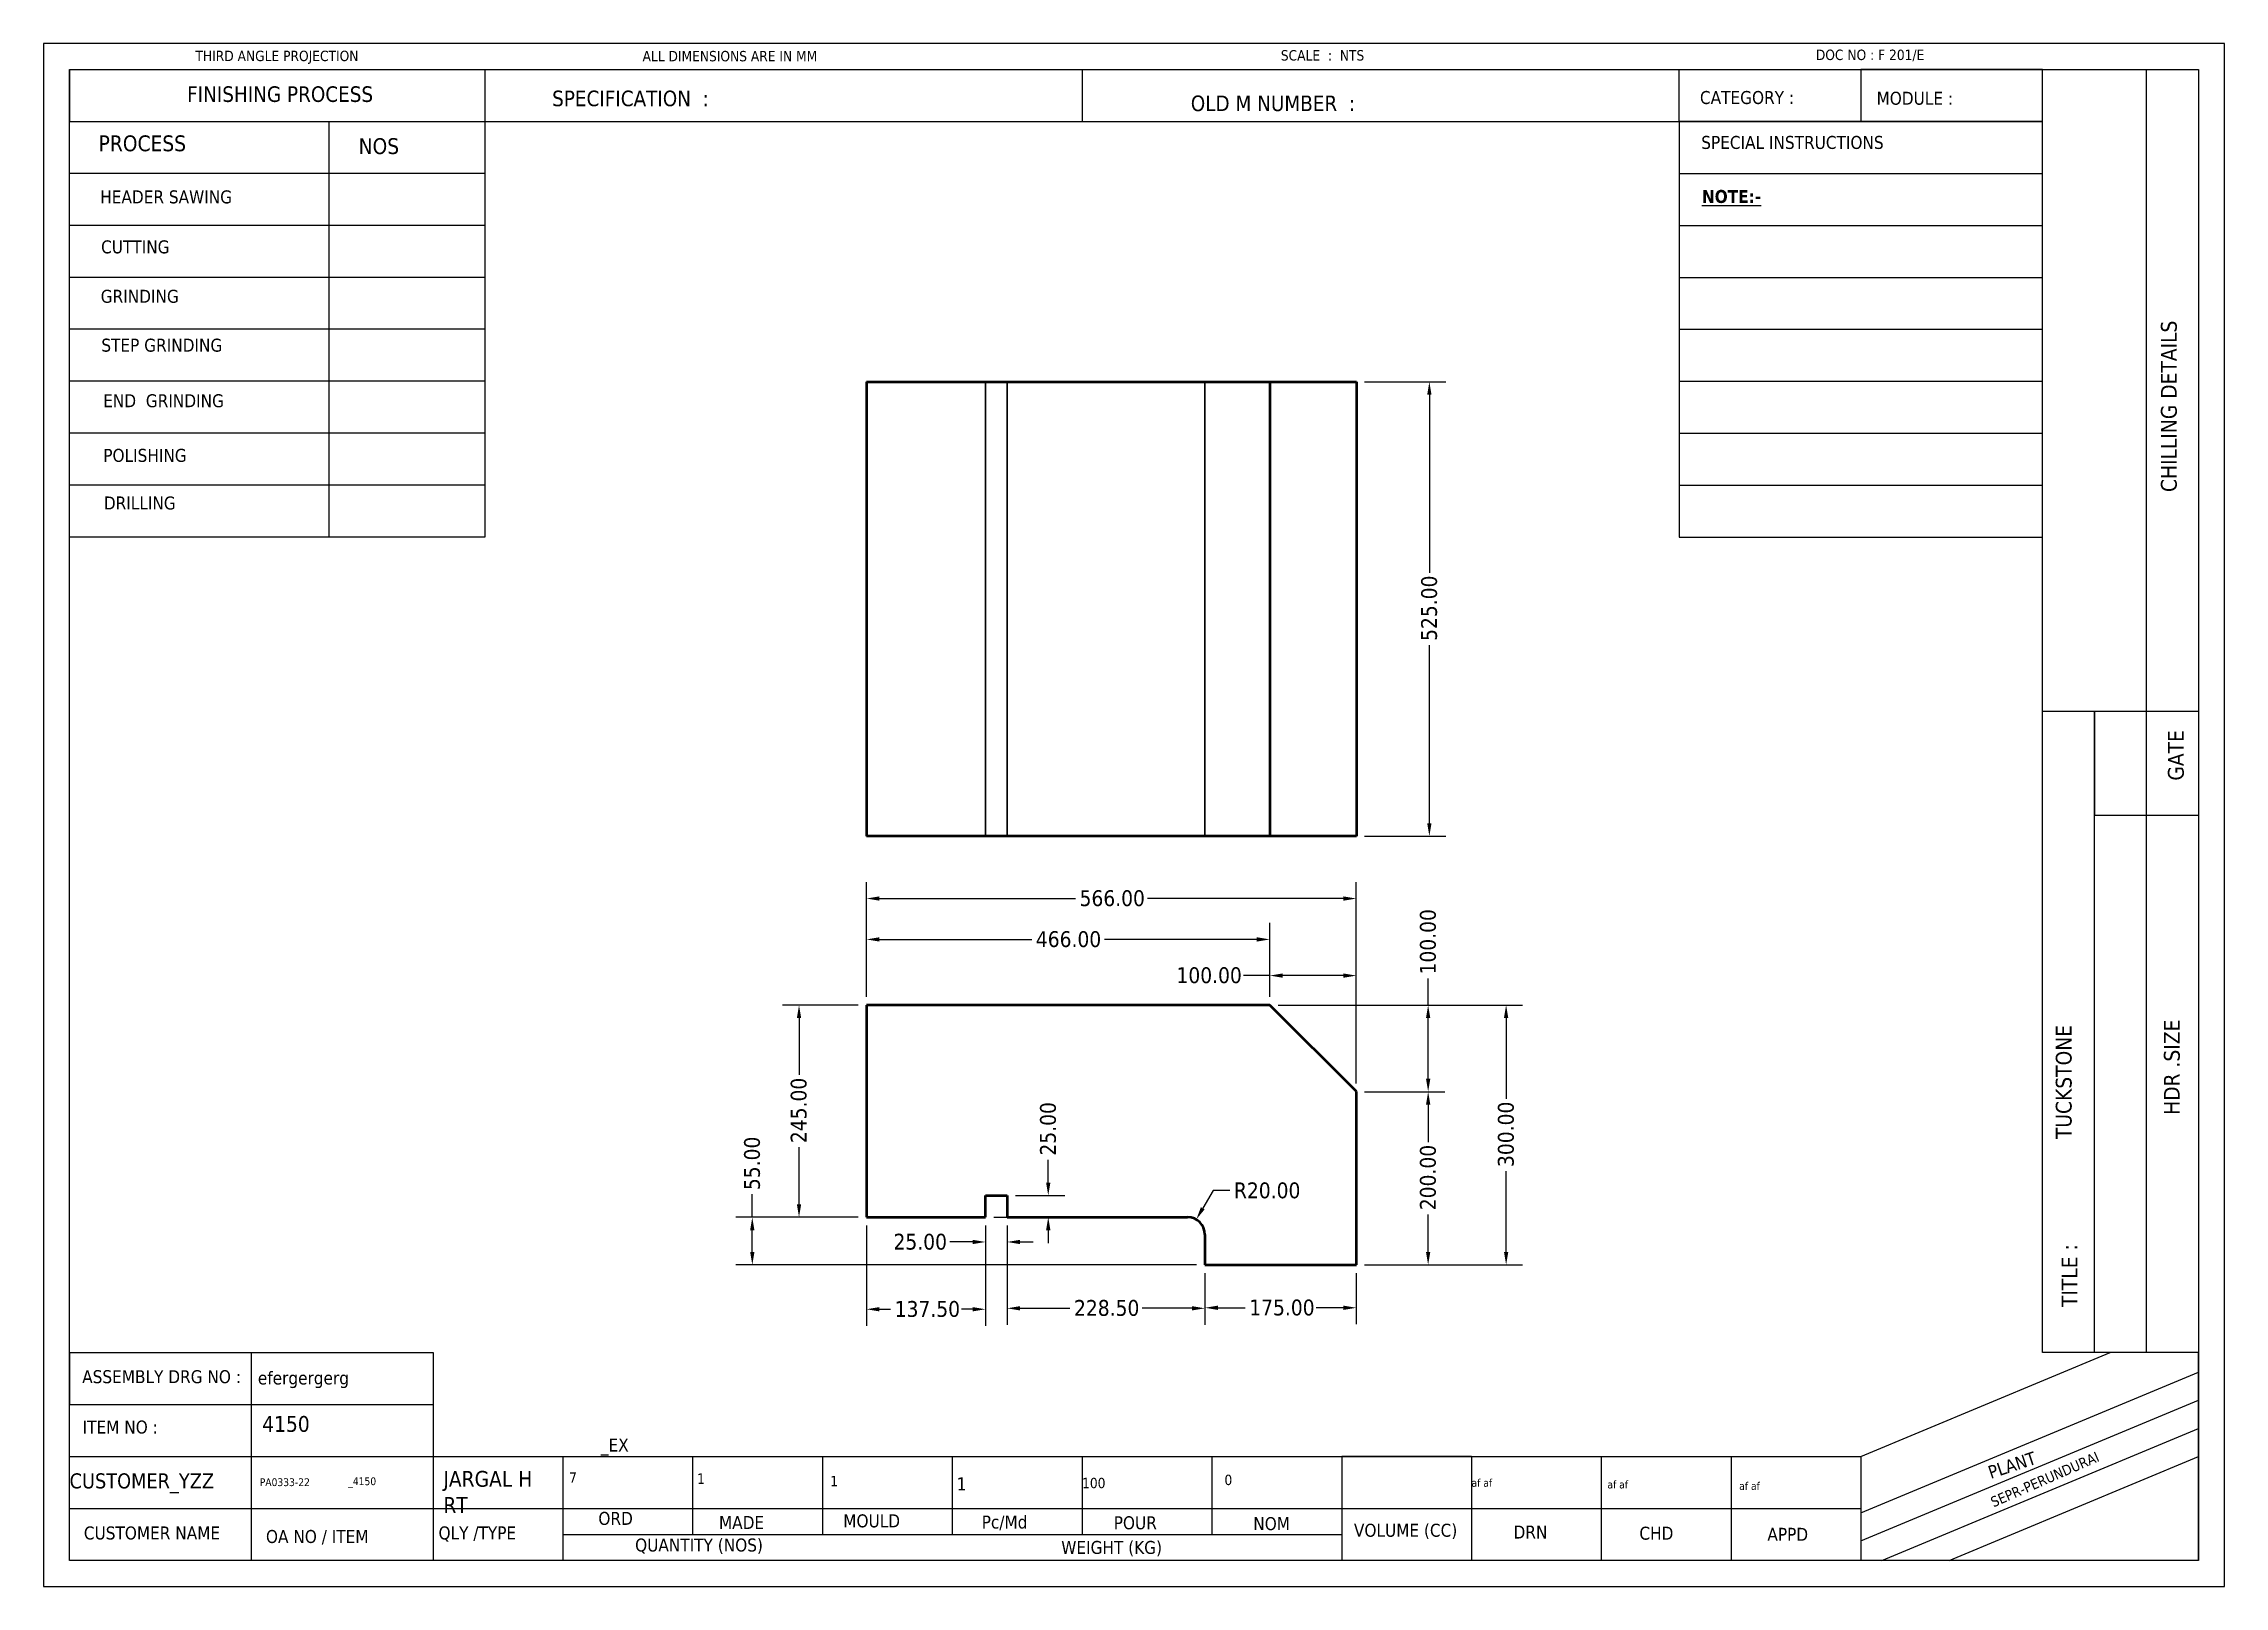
# Model space of a CAD drawing. Header units: millimetres. Extents: x 0 to 2520, y 0 to 1782.
import ezdxf

# ---------------------------------------------------------------- set-up
doc = ezdxf.new("R2010")
doc.units = ezdxf.units.MM
doc.header["$LTSCALE"] = 6
doc.linetypes.add('DASHED', pattern=[0.2067, 0.1654, -0.0413])
for name, color, linetype, lineweight in [('Dimension (ANSI)', 7, 'Continuous', 25), ('Hidden (ANSI)', 7, 'DASHED', 35), ('Sketch Geometry (ANSI)', 7, 'Continuous', 25), ('Symbol (ANSI)', 7, 'Continuous', 25), ('Visible (ANSI)', 7, 'Continuous', 50)]:
    doc.layers.add(name, color=color, linetype=linetype, lineweight=lineweight)
doc.layers.add('SEPR TEMP BORDER', color=7, linetype='Continuous', lineweight=25, true_color=0xff8080)
doc.layers.add('TEXT', color=7, linetype='Continuous', lineweight=25, true_color=0xff8080)
doc.styles.add('Note Text (ANSI)', font='tahoma.ttf')
doc.styles.add('Text Style43', font='tahoma.ttf')
doc.styles.add('Text Style46', font='tahoma.ttf')
doc.styles.add('Text Style47', font='tahoma.ttf')
doc.styles.add('Text Style49', font='tahoma.ttf')
doc.dimstyles.new('Default - mm (ANSI)', dxfattribs={"dimscale": 6, "dimtxt": 3.048, "dimasz": 2.5, "dimexe": 3.175, "dimexo": 1.6002, "dimgap": 0.8, "dimtad": 0, "dimtoh": 1, "dimrnd": 1e-08, "dimzin": 4, "dimdsep": 46, "dimtxsty": 'Note Text (ANSI)', "dimcen": 0.09, "dimdle": 10, "dimclrd": 256, "dimclre": 256, "dimclrt": 256, "dimadec": 1, "dimazin": 1, "dimtfac": 1, "dimtofl": 0, "dimtmove": 0, "dimatfit": 3, "dimfxl": 1, "dimtolj": 1, "dimtzin": 4, "dimlwd": -1, "dimlwe": -1, "dimarcsym": 0})

# ---------------------------------------------------------------- blocks, each defined once
blk = doc.blocks.new('*D4')
at = {"layer": 'Defpoints', "color": 0, "transparency": 16777216}
for p in [(950.9, 747.3), (950.9, 671.4), (1416.9, 671.4)]:
    blk.add_point(p, dxfattribs=at)
at = {"layer": 'Dimension (ANSI)', "transparency": 16777216}
for p, q in [((950.9, 681), (950.9, 766.3)), ((1416.9, 681), (1416.9, 766.3)), ((965.9, 747.3), (1141.8, 747.3)), ((1401.9, 747.3), (1226.1, 747.3))]:
    blk.add_line(p, q, dxfattribs=at)
for points in [[(965.9, 749.8), (965.9, 744.8), (950.9, 747.3)], [(1401.9, 749.8), (1401.9, 744.8), (1416.9, 747.3)]]:
    blk.add_solid(points, dxfattribs=at)
at = {"layer": 'Dimension (ANSI)', "transparency": 16777216, "insert": (1146.6, 756.8), "char_height": 18.29, "attachment_point": 1, "style": 'Note Text (ANSI)'}
blk.add_mtext('\\A1;466.00', dxfattribs=at)
blk = doc.blocks.new('*D5')
at = {"layer": 'Defpoints', "color": 0, "transparency": 16777216}
for p in [(1516.9, 705.5), (1416.9, 671.4), (1516.9, 571.4)]:
    blk.add_point(p, dxfattribs=at)
at = {"layer": 'Dimension (ANSI)', "transparency": 16777216}
for p, q in [((1416.9, 681), (1416.9, 724.6)), ((1516.9, 581), (1516.9, 724.6)), ((1416.9, 705.5), (1386.4, 705.5)), ((1501.9, 705.5), (1431.9, 705.5))]:
    blk.add_line(p, q, dxfattribs=at)
for points in [[(1431.9, 708), (1431.9, 703), (1416.9, 705.5)], [(1501.9, 708), (1501.9, 703), (1516.9, 705.5)]]:
    blk.add_solid(points, dxfattribs=at)
at = {"layer": 'Dimension (ANSI)', "transparency": 16777216, "insert": (1309.1, 715.1), "char_height": 18.29, "attachment_point": 1, "style": 'Note Text (ANSI)'}
blk.add_mtext('\\A1;100.00', dxfattribs=at)
blk = doc.blocks.new('*D6')
at = {"layer": 'Defpoints', "color": 0, "transparency": 16777216}
for p in [(1516.9, 794.5), (950.9, 671.4), (1516.9, 571.4)]:
    blk.add_point(p, dxfattribs=at)
at = {"layer": 'Dimension (ANSI)', "transparency": 16777216}
for p, q in [((950.9, 681), (950.9, 813.6)), ((1516.9, 581), (1516.9, 813.6)), ((965.9, 794.5), (1192.3, 794.5)), ((1501.9, 794.5), (1275.6, 794.5))]:
    blk.add_line(p, q, dxfattribs=at)
for points in [[(965.9, 797), (965.9, 792), (950.9, 794.5)], [(1501.9, 797), (1501.9, 792), (1516.9, 794.5)]]:
    blk.add_solid(points, dxfattribs=at)
at = {"layer": 'Dimension (ANSI)', "transparency": 16777216, "insert": (1197.1, 804.1), "char_height": 18.29, "attachment_point": 1, "style": 'Note Text (ANSI)'}
blk.add_mtext('\\A1;566.00', dxfattribs=at)
blk = doc.blocks.new('*D7')
at = {"layer": 'Defpoints', "color": 0, "transparency": 16777216}
for p in [(950.9, 671.4), (872.9, 426.4), (950.9, 426.4)]:
    blk.add_point(p, dxfattribs=at)
at = {"layer": 'Dimension (ANSI)', "transparency": 16777216}
for p, q in [((941.3, 671.4), (853.8, 671.4)), ((872.9, 656.4), (872.9, 590.7)), ((872.9, 441.4), (872.9, 507.2)), ((941.3, 426.4), (853.8, 426.4))]:
    blk.add_line(p, q, dxfattribs=at)
for points in [[(870.4, 656.4), (875.4, 656.4), (872.9, 671.4)], [(870.4, 441.4), (875.4, 441.4), (872.9, 426.4)]]:
    blk.add_solid(points, dxfattribs=at)
at = {"layer": 'Dimension (ANSI)', "transparency": 16777216, "insert": (863.3, 512), "char_height": 18.29, "attachment_point": 1, "rotation": 90, "style": 'Note Text (ANSI)'}
blk.add_mtext('\\A1;245.00', dxfattribs=at)
blk = doc.blocks.new('*D8')
at = {"layer": 'Defpoints', "color": 0, "transparency": 16777216}
for p in [(950.9, 426.4), (818.9, 371.4), (1341.9, 371.4)]:
    blk.add_point(p, dxfattribs=at)
at = {"layer": 'Dimension (ANSI)', "transparency": 16777216}
for p, q in [((818.9, 426.4), (818.9, 452.9)), ((941.3, 426.4), (799.9, 426.4)), ((818.9, 386.4), (818.9, 411.4)), ((1332.3, 371.4), (799.9, 371.4))]:
    blk.add_line(p, q, dxfattribs=at)
for points in [[(816.4, 411.4), (821.4, 411.4), (818.9, 426.4)], [(816.4, 386.4), (821.4, 386.4), (818.9, 371.4)]]:
    blk.add_solid(points, dxfattribs=at)
at = {"layer": 'Dimension (ANSI)', "transparency": 16777216, "insert": (809.4, 457.7), "char_height": 18.29, "attachment_point": 1, "rotation": 90, "style": 'Note Text (ANSI)'}
blk.add_mtext('\\A1;55.00', dxfattribs=at)
blk = doc.blocks.new('*D9')
at = {"layer": 'Defpoints', "color": 0, "transparency": 16777216}
for p in [(950.9, 426.4), (1088.4, 426.4), (1088.4, 320.1)]:
    blk.add_point(p, dxfattribs=at)
at = {"layer": 'Dimension (ANSI)', "transparency": 16777216}
for p, q in [((950.9, 416.8), (950.9, 301)), ((1088.4, 416.8), (1088.4, 301)), ((965.9, 320.1), (978.7, 320.1)), ((1073.4, 320.1), (1060.7, 320.1))]:
    blk.add_line(p, q, dxfattribs=at)
for points in [[(965.9, 322.6), (965.9, 317.6), (950.9, 320.1)], [(1073.4, 322.6), (1073.4, 317.6), (1088.4, 320.1)]]:
    blk.add_solid(points, dxfattribs=at)
at = {"layer": 'Dimension (ANSI)', "transparency": 16777216, "insert": (983.5, 329.6), "char_height": 18.29, "attachment_point": 1, "style": 'Note Text (ANSI)'}
blk.add_mtext('\\A1;137.50', dxfattribs=at)
blk = doc.blocks.new('*D10')
at = {"layer": 'Defpoints', "color": 0, "transparency": 16777216}
for p in [(1113.4, 426.4), (1341.9, 371.4), (1341.9, 321.2)]:
    blk.add_point(p, dxfattribs=at)
at = {"layer": 'Dimension (ANSI)', "transparency": 16777216}
for p, q in [((1113.4, 416.8), (1113.4, 302.2)), ((1341.9, 361.8), (1341.9, 302.2)), ((1128.4, 321.2), (1185.9, 321.2)), ((1326.9, 321.2), (1269.4, 321.2))]:
    blk.add_line(p, q, dxfattribs=at)
for points in [[(1128.4, 323.7), (1128.4, 318.7), (1113.4, 321.2)], [(1326.9, 323.7), (1326.9, 318.7), (1341.9, 321.2)]]:
    blk.add_solid(points, dxfattribs=at)
at = {"layer": 'Dimension (ANSI)', "transparency": 16777216, "insert": (1190.7, 330.8), "char_height": 18.29, "attachment_point": 1, "style": 'Note Text (ANSI)'}
blk.add_mtext('\\A1;228.50', dxfattribs=at)
blk = doc.blocks.new('*D11')
at = {"layer": 'Defpoints', "color": 0, "transparency": 16777216}
for p in [(1341.9, 371.4), (1516.9, 371.4), (1516.9, 321.8)]:
    blk.add_point(p, dxfattribs=at)
at = {"layer": 'Dimension (ANSI)', "transparency": 16777216}
for p, q in [((1341.9, 361.8), (1341.9, 302.8)), ((1516.9, 361.8), (1516.9, 302.8)), ((1356.9, 321.8), (1388.4, 321.8)), ((1501.9, 321.8), (1470.5, 321.8))]:
    blk.add_line(p, q, dxfattribs=at)
for points in [[(1356.9, 324.3), (1356.9, 319.3), (1341.9, 321.8)], [(1501.9, 324.3), (1501.9, 319.3), (1516.9, 321.8)]]:
    blk.add_solid(points, dxfattribs=at)
at = {"layer": 'Dimension (ANSI)', "transparency": 16777216, "insert": (1393.2, 331.3), "char_height": 18.29, "attachment_point": 1, "style": 'Note Text (ANSI)'}
blk.add_mtext('\\A1;175.00', dxfattribs=at)
blk = doc.blocks.new('*D12')
at = {"layer": 'Defpoints', "color": 0, "transparency": 16777216}
for p in [(1113.4, 451.4), (1088.4, 426.4), (1160.9, 426.4)]:
    blk.add_point(p, dxfattribs=at)
at = {"layer": 'Dimension (ANSI)', "transparency": 16777216}
for p, q in [((1160.9, 466.4), (1160.9, 492.8)), ((1123, 451.4), (1180, 451.4)), ((1098, 426.4), (1180, 426.4)), ((1160.9, 411.4), (1160.9, 396.4))]:
    blk.add_line(p, q, dxfattribs=at)
for points in [[(1158.4, 466.4), (1163.4, 466.4), (1160.9, 451.4)], [(1158.4, 411.4), (1163.4, 411.4), (1160.9, 426.4)]]:
    blk.add_solid(points, dxfattribs=at)
at = {"layer": 'Dimension (ANSI)', "transparency": 16777216, "insert": (1151.4, 497.6), "char_height": 18.29, "attachment_point": 1, "rotation": 90, "style": 'Note Text (ANSI)'}
blk.add_mtext('\\A1;25.00', dxfattribs=at)
blk = doc.blocks.new('*D13')
at = {"layer": 'Defpoints', "color": 0, "transparency": 16777216}
for p in [(1088.4, 426.4), (1113.4, 426.4), (1113.4, 397.8)]:
    blk.add_point(p, dxfattribs=at)
at = {"layer": 'Dimension (ANSI)', "transparency": 16777216}
for p, q in [((1088.4, 416.8), (1088.4, 378.7)), ((1113.4, 416.8), (1113.4, 378.7)), ((1073.4, 397.8), (1047, 397.8)), ((1128.4, 397.8), (1143.4, 397.8))]:
    blk.add_line(p, q, dxfattribs=at)
for points in [[(1073.4, 400.3), (1073.4, 395.3), (1088.4, 397.8)], [(1128.4, 400.3), (1128.4, 395.3), (1113.4, 397.8)]]:
    blk.add_solid(points, dxfattribs=at)
at = {"layer": 'Dimension (ANSI)', "transparency": 16777216, "insert": (982.1, 407.3), "char_height": 18.29, "attachment_point": 1, "style": 'Note Text (ANSI)'}
blk.add_mtext('\\A1;25.00', dxfattribs=at)
blk = doc.blocks.new('*D14')
at = {"layer": 'Defpoints', "color": 0, "transparency": 16777216}
for p in [(1321.9, 406.4), (1332, 423.8)]:
    blk.add_point(p, dxfattribs=at)
at = {"layer": 'Dimension (ANSI)', "transparency": 16777216}
for p, q in [((1351.3, 457.1), (1339.5, 436.7)), ((1370.7, 457.1), (1351.3, 457.1))]:
    blk.add_line(p, q, dxfattribs=at)
blk.add_solid([(1337.3, 438), (1341.6, 435.5), (1332, 423.8)], dxfattribs=at)
at = {"layer": 'Dimension (ANSI)', "transparency": 16777216, "insert": (1375.5, 466.6), "char_height": 18.29, "attachment_point": 1, "style": 'Note Text (ANSI)'}
blk.add_mtext('\\A1;R20.00', dxfattribs=at)
blk = doc.blocks.new('*D15')
at = {"layer": 'Defpoints', "color": 0, "transparency": 16777216}
for p in [(1516.9, 571.4), (1516.9, 371.4), (1599.9, 371.4)]:
    blk.add_point(p, dxfattribs=at)
at = {"layer": 'Dimension (ANSI)', "transparency": 16777216}
for p, q in [((1526.5, 571.4), (1619, 571.4)), ((1599.9, 556.4), (1599.9, 513.2)), ((1599.9, 386.4), (1599.9, 429.7)), ((1526.5, 371.4), (1619, 371.4))]:
    blk.add_line(p, q, dxfattribs=at)
for points in [[(1597.4, 556.4), (1602.4, 556.4), (1599.9, 571.4)], [(1597.4, 386.4), (1602.4, 386.4), (1599.9, 371.4)]]:
    blk.add_solid(points, dxfattribs=at)
at = {"layer": 'Dimension (ANSI)', "transparency": 16777216, "insert": (1590.4, 434.5), "char_height": 18.29, "attachment_point": 1, "rotation": 90, "style": 'Note Text (ANSI)'}
blk.add_mtext('\\A1;200.00', dxfattribs=at)
blk = doc.blocks.new('*D16')
at = {"layer": 'Defpoints', "color": 0, "transparency": 16777216}
for p in [(1416.9, 671.4), (1516.9, 571.4), (1599.9, 571.4)]:
    blk.add_point(p, dxfattribs=at)
at = {"layer": 'Dimension (ANSI)', "transparency": 16777216}
for p, q in [((1599.9, 671.4), (1599.9, 702)), ((1426.5, 671.4), (1619, 671.4)), ((1599.9, 586.4), (1599.9, 656.4)), ((1526.5, 571.4), (1619, 571.4))]:
    blk.add_line(p, q, dxfattribs=at)
for points in [[(1597.4, 656.4), (1602.4, 656.4), (1599.9, 671.4)], [(1597.4, 586.4), (1602.4, 586.4), (1599.9, 571.4)]]:
    blk.add_solid(points, dxfattribs=at)
at = {"layer": 'Dimension (ANSI)', "transparency": 16777216, "insert": (1590.4, 706.8), "char_height": 18.29, "attachment_point": 1, "rotation": 90, "style": 'Note Text (ANSI)'}
blk.add_mtext('\\A1;100.00', dxfattribs=at)
blk = doc.blocks.new('*D17')
at = {"layer": 'Defpoints', "color": 0, "transparency": 16777216}
for p in [(1416.9, 671.4), (1516.9, 371.4), (1690, 371.4)]:
    blk.add_point(p, dxfattribs=at)
at = {"layer": 'Dimension (ANSI)', "transparency": 16777216}
for p, q in [((1426.5, 671.4), (1709.1, 671.4)), ((1690, 656.4), (1690, 563.3)), ((1690, 386.4), (1690, 479.6)), ((1526.5, 371.4), (1709.1, 371.4))]:
    blk.add_line(p, q, dxfattribs=at)
for points in [[(1687.5, 656.4), (1692.5, 656.4), (1690, 671.4)], [(1687.5, 386.4), (1692.5, 386.4), (1690, 371.4)]]:
    blk.add_solid(points, dxfattribs=at)
at = {"layer": 'Dimension (ANSI)', "transparency": 16777216, "insert": (1680.5, 484.4), "char_height": 18.29, "attachment_point": 1, "rotation": 90, "style": 'Note Text (ANSI)'}
blk.add_mtext('\\A1;300.00', dxfattribs=at)
blk = doc.blocks.new('*D18')
at = {"layer": 'Defpoints', "color": 0, "transparency": 16777216}
for p in [(1516.9, 1391.5), (1516.9, 866.5), (1601.3, 866.5)]:
    blk.add_point(p, dxfattribs=at)
at = {"layer": 'Dimension (ANSI)', "transparency": 16777216}
for p, q in [((1526.5, 1391.5), (1620.4, 1391.5)), ((1601.3, 1376.5), (1601.3, 1170.7)), ((1601.3, 881.5), (1601.3, 1087.3)), ((1526.5, 866.5), (1620.4, 866.5))]:
    blk.add_line(p, q, dxfattribs=at)
for points in [[(1598.8, 1376.5), (1603.8, 1376.5), (1601.3, 1391.5)], [(1598.8, 881.5), (1603.8, 881.5), (1601.3, 866.5)]]:
    blk.add_solid(points, dxfattribs=at)
at = {"layer": 'Dimension (ANSI)', "transparency": 16777216, "insert": (1591.8, 1092.1), "char_height": 18.29, "attachment_point": 1, "rotation": 90, "style": 'Note Text (ANSI)'}
blk.add_mtext('\\A1;525.00', dxfattribs=at)

msp = doc.modelspace()

# ---------------------------------------------------------------- linework, layer by layer
at = {"layer": 'Hidden (ANSI)'}
for p, q in [((1088.4414, 866.5009), (1088.4414, 1391.5009)), ((1113.4414, 1391.5009), (1113.4414, 866.5009)), ((1341.9414, 1391.5009), (1341.9414, 866.5009))]:
    msp.add_line(p, q, dxfattribs=at)
at = {"layer": 'SEPR TEMP BORDER'}
for p, q in [((2520, 1782), (0, 1782)), ((0, 1782), (0, 0)), ((2520, 0), (2520, 1782)), ((30, 1752), (2490, 1752)), ((30, 30), (30, 1752)), ((30, 1752), (30, 1692)), ((30, 1752), (510, 1752)), ((30, 1752), (330, 1752)), ((510, 1752), (510, 1212)), ((1200, 1752), (1200, 1692)), ((1890, 1692), (1890, 1752)), ((2100, 1752), (2100, 1692)), ((2310, 1011), (2310, 1752)), ((2430, 1011), (2430, 1752)), ((2490, 1752), (2490, 30)), ((30, 1692), (2310, 1692)), ((330, 1212), (330, 1692)), ((2310, 1692), (1890, 1692)), ((1890, 1692), (1890, 1212)), ((510, 1632), (30, 1632)), ((1890, 1632), (2310, 1632)), ((510, 1572), (30, 1572)), ((1890, 1572), (2310, 1572)), ((510, 1512), (30, 1512)), ((1890, 1512), (2310, 1512)), ((510, 1452), (30, 1452)), ((1890, 1452), (2310, 1452)), ((510, 1392), (30, 1392)), ((1890, 1392), (2310, 1392)), ((510, 1332), (30, 1332)), ((1890, 1332), (2310, 1332)), ((510, 1272), (30, 1272)), ((1890, 1272), (2310, 1272)), ((510, 1212), (30, 1212)), ((510, 1212), (330, 1212)), ((1890, 1212), (2310, 1212)), ((2310, 270), (2310, 1011)), ((2310, 1011), (2490, 1011)), ((2370, 270), (2370, 1011)), ((2370, 1011), (2370, 891)), ((2430, 270), (2430, 1011)), ((2370, 891), (2490, 891)), ((30, 270), (240, 270)), ((30, 270), (30, 210)), ((240, 270), (240, 30)), ((240, 270), (450, 270)), ((450, 270), (450, 30)), ((2100, 150), (2388, 270)), ((2490, 270), (2310, 270)), ((2490, 30), (2490, 270)), ((2100, 85), (2490, 247.5)), ((30, 210), (450, 210)), ((2100, 52.5), (2490, 215)), ((2124, 30), (2490, 182.5)), ((30, 150), (450, 150)), ((450, 150), (2100, 150)), ((450, 150), (600, 150)), ((600, 150), (600, 30)), ((600, 150), (750, 150)), ((750, 150), (750, 60)), ((900, 150), (900, 60)), ((1050, 150), (1050, 60)), ((1200, 150), (1200, 60)), ((1350, 150), (1350, 60)), ((1650, 150), (1500, 150)), ((1500, 150), (1500, 30)), ((1650, 150), (1650, 30)), ((1800, 150), (1800, 30)), ((1950, 150), (1950, 30)), ((2100, 150), (2100, 30)), ((2202, 30), (2490, 150)), ((30, 90), (450, 90)), ((450, 90), (2100, 90)), ((600, 90), (600, 60)), ((600, 60), (1500, 60)), ((2490, 30), (30, 30)), ((0, 0), (2520, 0))]:
    msp.add_line(p, q, dxfattribs=at)
at = {"layer": 'Sketch Geometry (ANSI)'}
for p, q in [((510, 1752), (1200, 1752)), ((2310, 1752), (2100, 1752))]:
    msp.add_line(p, q, dxfattribs=at)
at = {"layer": 'Visible (ANSI)'}
for p, q in [((950.9414, 1391.5009), (1416.9414, 1391.5009)), ((950.9414, 1391.5009), (950.9414, 866.5009)), ((1416.9414, 1391.5009), (1516.9414, 1391.5009)), ((1416.9414, 1391.5009), (1416.9414, 866.5009)), ((1516.9414, 1391.5009), (1516.9414, 866.5009)), ((1416.9414, 866.5009), (950.9414, 866.5009)), ((1516.9414, 866.5009), (1416.9414, 866.5009)), ((950.9414, 671.441), (950.9414, 426.441)), ((1416.9414, 671.441), (950.9414, 671.441)), ((1516.9414, 571.441), (1416.9414, 671.441)), ((1516.9414, 371.441), (1516.9414, 571.441)), ((1088.4414, 426.441), (1088.4414, 451.441)), ((1088.4414, 451.441), (1113.4414, 451.441)), ((1113.4414, 451.441), (1113.4414, 426.441)), ((950.9414, 426.441), (1088.4414, 426.441)), ((1113.4414, 426.441), (1321.9414, 426.441)), ((1341.9414, 406.441), (1341.9414, 371.441)), ((1341.9414, 371.441), (1516.9414, 371.441))]:
    msp.add_line(p, q, dxfattribs=at)
msp.add_arc((1321.9414, 406.441), 20, 0, 90, dxfattribs=at)

# ---------------------------------------------------------------- texts
at = {"layer": 'Symbol (ANSI)', "insert": (2325.1538, 516.647), "char_height": 18.288, "attachment_point": 1, "rotation": 90, "style": 'Note Text (ANSI)'}
msp.add_mtext('\\fTahoma|b0|i0;TUCKSTONE', dxfattribs=at)
at = {"layer": 'Symbol (ANSI)', "attachment_point": 1}
for s, insert, char_height, width, style in [('\\fTahoma|b0|i0;\\H15.0000;efergergerg', (247.5616, 248.2155), 15, 133.649427, 'Text Style43'), ('\\fTahoma|b0|i0;4150', (252.5954, 196.7779), 18.288, 160.407097, 'Note Text (ANSI)'), ('\\fTahoma|b0|i0;\\H17.4000;CUSTOMER_YZZ', (30, 130.5507), 17.399999, 174.620419, 'Text Style49'), ('\\fTahoma|b0|i0;\\H12.0000;7', (607.2659, 131.7325), 12, 125.768041, 'Text Style46'), ('\\fTahoma|b0|i0;\\H12.0000;1', (755.0339, 130.404), 12, 91.606083, 'Text Style46'), ('\\fTahoma|b0|i0;\\H12.0000;1', (909.0057, 127.592), 12, 90.056128, 'Text Style46'), ('\\fTahoma|b0|i0;\\H12.0000;0', (1364.5341, 128.9767), 12, 85.518496, 'Text Style46'), ('\\fTahoma|b0|i0;\\H9.0000;PA0333-22', (249.7355, 124.836), 9, 136.162539, 'Text Style47'), ('\\fTahoma|b0|i0;\\H15.0000;1', (1055.1679, 125.8434), 15, 108.921997, 'Text Style43'), ('\\fTahoma|b0|i0;\\H12.0000;100', (1200, 125.385), 12, 111.253988, 'Text Style46'), ('\\fTahoma|b0|i0;\\H9.0000;af af', (1650, 124.0728), 9, 89.677509, 'Text Style47'), ('\\fTahoma|b0|i0;\\H9.0000;af af', (1807.056, 122.1293), 9, 89.342614, 'Text Style47'), ('\\fTahoma|b0|i0;\\H9.0000;af af', (1959.3251, 120.4574), 9, 70.922361, 'Text Style47')]:
    msp.add_mtext(s, dxfattribs=dict(at, insert=insert, char_height=char_height, width=width, style=style))
at = {"layer": 'Symbol (ANSI)', "insert": (351.97, 125.9054), "char_height": 9, "attachment_point": 1, "style": 'Note Text (ANSI)'}
msp.add_mtext('\\fTahoma|b0|i0;\\H9.0000;_4150', dxfattribs=at)
at = {"layer": 'Symbol (ANSI)', "insert": (461.9073, 133.3214), "char_height": 18.288, "width": 118.249555, "attachment_point": 1, "line_spacing_factor": 0.987884, "style": 'Note Text (ANSI)'}
msp.add_mtext('\\fTahoma|b0|i0;JARGAL H RT', dxfattribs=at)
at = {"layer": 'TEXT', "attachment_point": 1, "style": 'Note Text (ANSI)'}
for s, insert, char_height, width in [('\\fTahoma|b0|i0;\\H12.0000;THIRD ANGLE PROJECTION', (175.4502, 1773.833), 12, 283.674467), ('\\fTahoma|b0|i0;\\H12.0000;ALL DIMENSIONS ARE IN MM', (692.1227, 1773.566), 12, 283.674467), ('\\fTahoma|b0|i0;\\H12.0000;SCALE  :  NTS', (1429.6739, 1774.493), 12, 283.674467), ('\\fTahoma|b0|i0;\\H12.0000;DOC NO : F 201/E', (2047.9259, 1775.0654), 12, 283.674467), ('\\fTahoma|b0|i0;\\H18.0000;FINISHING PROCESS', (165.8314, 1732.6793), 18.000001, 283.674467), ('\\fTahoma|b0|i0;\\H18.0000;SPECIFICATION  :', (587.6254, 1727.7373), 18.000001, 283.674467), ('\\fTahoma|b0|i0;\\H18.0000;OLD M NUMBER  :', (1325.6099, 1722.0877), 18.000001, 283.674467), ('\\fTahoma|b0|i0;\\H15.0000;CATEGORY :', (1913.9973, 1727.2737), 15, 283.674467), ('\\fTahoma|b0|i0;\\H15.0000;MODULE :', (2118.0474, 1726.4298), 15, 283.674467), ('\\fTahoma|b0|i0;PROCESS', (63.5184, 1676.0043), 18.288, 183.715888), ('\\fTahoma|b0|i0;NOS', (363.9672, 1672.7766), 18.288, 183.715888), ('\\fTahoma|b0|i0;\\H15.0000;SPECIAL INSTRUCTIONS', (1915.4862, 1675.3812), 15, 283.674467), ('\\fTahoma|b1|i0;\\H15.0000;\\LNOTE:-', (1916.2232, 1612.9628), 15, 283.674467), ('\\fTahoma|b0|i0;\\H15.0000;HEADER SAWING', (65.4518, 1612.5047), 15, 183.715888), ('\\fTahoma|b0|i0;\\H15.0000;CUTTING', (66.4185, 1554.7494), 15, 183.715888), ('\\fTahoma|b0|i0;\\H15.0000;GRINDING', (65.9725, 1497.671), 15, 183.715888), ('\\fTahoma|b0|i0;\\H15.0000;STEP GRINDING', (66.7214, 1441.2), 15, 183.715888), ('\\fTahoma|b0|i0;\\H15.0000;END  GRINDING', (68.8223, 1377.0172), 15, 183.715888), ('\\fTahoma|b0|i0;\\H15.0000;POLISHING', (68.9419, 1313.9227), 15, 183.715888), ('\\fTahoma|b0|i0;\\H15.0000;DRILLING', (69.618, 1258.9222), 15, 183.715888), ('\\fTahoma|b0|i0;\\H15.0000;ASSEMBLY DRG NO :', (44.5778, 249.7155), 15, 264.021891), ('\\fTahoma|b0|i0;\\H15.0000;ITEM NO :', (45.0773, 191.5435), 15, 264.021891), ('\\fTahoma|b0|i0;\\H15.0000;MADE', (780.4179, 81.2819), 15, 264.021891), ('\\fTahoma|b0|i0;\\H15.0000;MOULD', (924.0183, 83.1867), 15, 264.021891), ('\\fTahoma|b0|i0;\\H15.0000;Pc/Md', (1083.9996, 81.8152), 15, 264.021891), ('\\fTahoma|b0|i0;\\H15.0000;POUR', (1236.5336, 80.9576), 15, 264.021891), ('\\fTahoma|b0|i0;\\H15.0000;NOM', (1397.8009, 79.9949), 15, 264.021891), ('\\fTahoma|b0|i0;\\H15.0000;CUSTOMER NAME', (46.4936, 69.1996), 15, 264.021891), ('\\fTahoma|b0|i0;\\H15.0000;OA NO / ITEM', (256.9273, 65.1154), 15, 264.021891), ('\\fTahoma|b0|i0;\\H15.0000;QLY /TYPE', (456.36, 69.2819), 15, 264.021891), ('\\fTahoma|b0|i0;\\H15.0000;QUANTITY (NOS)', (683.5223, 55.2872), 15, 264.021891), ('\\fTahoma|b0|i0;\\H15.0000;WEIGHT (KG)', (1175.9448, 52.482), 15, 264.021891), ('\\fTahoma|b0|i0;\\H15.0000;VOLUME (CC)', (1514.1447, 72.3211), 15, 264.021891), ('\\fTahoma|b0|i0;\\H15.0000;DRN', (1698.5296, 70.2127), 15, 264.021891), ('\\fTahoma|b0|i0;\\H15.0000;CHD', (1843.9941, 68.9152), 15, 264.021891), ('\\fTahoma|b0|i0;\\H15.0000;APPD', (1991.8912, 67.6176), 15, 264.021891)]:
    msp.add_mtext(s, dxfattribs=dict(at, insert=insert, char_height=char_height, width=width))
at = {"layer": 'TEXT', "char_height": 18.288, "attachment_point": 1, "rotation": 90, "style": 'Note Text (ANSI)'}
for s, insert in [('\\fTahoma|b0|i0;CHILLING DETAILS', (2446.674, 1263.9988)), ('\\fTahoma|b0|i0;GATE', (2454.7503, 930.7171)), ('\\fTahoma|b0|i0;HDR .SIZE', (2450.1177, 544.6398)), ('\\fTahoma|b0|i0;TITLE :', (2331.7917, 322.6458))]:
    msp.add_mtext(s, dxfattribs=dict(at, insert=insert))
at = {"layer": 'TEXT', "char_height": 15, "width": 264.021891, "attachment_point": 1, "line_spacing_factor": 2.4, "style": 'Note Text (ANSI)'}
for s, insert in [('\\fTahoma|b0|i0;\\H15.0000;_EX\\P', (643.9001, 170.7607)), ('\\fTahoma|b0|i0;\\H15.0000;ORD\\P', (641.033, 86.0009))]:
    msp.add_mtext(s, dxfattribs=dict(at, insert=insert))
at = {"layer": 'TEXT', "attachment_point": 1, "style": 'Note Text (ANSI)'}
for s, insert, char_height, width, rotation in [('\\fTahoma|b0|i0;\\H15.0000;PLANT', (2245.2953, 138.2728), 15, 59.841975, 18.4), ('\\fTahoma|b0|i0;\\H12.0000;SEPR-PERUNDURAI', (2248.3992, 102.1444), 12, 142.531614, 23.6)]:
    msp.add_mtext(s, dxfattribs=dict(at, insert=insert, char_height=char_height, width=width, rotation=rotation))

# ---------------------------------------------------------------- dimensions: what is measured, and where the dimension line sits
at = {"layer": 'Dimension (ANSI)'}
for base, p1, p2, angle, override, picture, middle in [((1601.3172, 866.5009), (1516.9414, 1391.5009), (1516.9414, 866.5009), 90, {"dimgap": 0.8, "dimtoh": 0, "dimdec": 2, "dimtol": 0, "dimlim": 0, "dimtp": 0, "dimtm": 0, "dimtdec": 2, "dimatfit": 1}, '*D18', (1601.3172, 1129.0009)), ((1516.9414, 794.5444), (950.9414, 671.441), (1516.9414, 571.441), 180, {"dimgap": 0.8, "dimtoh": 0, "dimdec": 2, "dimtol": 0, "dimlim": 0, "dimtp": 0, "dimtm": 0, "dimtdec": 2, "dimatfit": 1}, '*D6', (1233.9414, 794.5444)), ((1599.9335, 571.441), (1416.9414, 671.441), (1516.9414, 571.441), 90, {"dimgap": 0.8, "dimtoh": 0, "dimdec": 2, "dimtol": 0, "dimlim": 0, "dimtp": 0, "dimtm": 0, "dimtdec": 2, "dimatfit": 2}, '*D16', (1599.9335, 743.017)), ((950.9414, 747.2882), (1416.9414, 671.441), (950.9414, 671.441), 180, {"dimgap": 0.8, "dimtoh": 0, "dimdec": 2, "dimtol": 0, "dimlim": 0, "dimtp": 0, "dimtm": 0, "dimtdec": 2, "dimatfit": 1}, '*D4', (1183.9414, 747.2882)), ((1516.9414, 705.5388), (1416.9414, 671.441), (1516.9414, 571.441), 180, {"dimgap": 0.8, "dimtoh": 0, "dimdec": 2, "dimtol": 0, "dimlim": 0, "dimtp": 0, "dimtm": 0, "dimtdec": 2, "dimatfit": 2}, '*D5', (1345.3654, 705.5388)), ((872.874, 426.441), (950.9414, 671.441), (950.9414, 426.441), 90, {"dimgap": 0.8, "dimtoh": 0, "dimdec": 2, "dimtol": 0, "dimlim": 0, "dimtp": 0, "dimtm": 0, "dimtdec": 2, "dimatfit": 1}, '*D7', (872.874, 548.941)), ((1690.014, 371.441), (1416.9414, 671.441), (1516.9414, 371.441), 90, {"dimgap": 0.8, "dimtoh": 0, "dimdec": 2, "dimtol": 0, "dimlim": 0, "dimtp": 0, "dimtm": 0, "dimtdec": 2, "dimatfit": 1}, '*D17', (1690.014, 521.441)), ((1160.9414, 426.441), (1113.4414, 451.441), (1088.4414, 426.441), 270, {"dimgap": 0.8, "dimtoh": 0, "dimdec": 2, "dimtol": 0, "dimlim": 0, "dimtp": 0, "dimtm": 0, "dimtdec": 2, "dimatfit": 1}, '*D12', (1160.9414, 527.7244)), ((1599.9335, 371.441), (1516.9414, 571.441), (1516.9414, 371.441), 90, {"dimgap": 0.8, "dimtoh": 0, "dimdec": 2, "dimtol": 0, "dimlim": 0, "dimtp": 0, "dimtm": 0, "dimtdec": 2, "dimatfit": 1}, '*D15', (1599.9335, 471.441)), ((818.9414, 371.441), (950.9414, 426.441), (1341.9414, 371.441), 270, {"dimgap": 0.8, "dimtoh": 0, "dimdec": 2, "dimtol": 0, "dimlim": 0, "dimtp": 0, "dimtm": 0, "dimtdec": 2, "dimatfit": 2}, '*D8', (818.9414, 487.7244)), ((1088.4414, 320.0991), (950.9414, 426.441), (1088.4414, 426.441), 180, {"dimgap": 0.8, "dimtoh": 0, "dimdec": 2, "dimtol": 0, "dimlim": 0, "dimtp": 0, "dimtm": 0, "dimtdec": 2, "dimatfit": 1}, '*D9', (1019.6914, 320.0991)), ((1113.4414, 397.7608), (1088.4414, 426.441), (1113.4414, 426.441), 180, {"dimgap": 0.8, "dimtoh": 0, "dimdec": 2, "dimtol": 0, "dimlim": 0, "dimtp": 0, "dimtm": 0, "dimtdec": 2, "dimatfit": 1}, '*D13', (1012.158, 397.7608)), ((1341.9414, 321.2348), (1113.4414, 426.441), (1341.9414, 371.441), 180, {"dimgap": 0.8, "dimtoh": 0, "dimdec": 2, "dimtol": 0, "dimlim": 0, "dimtp": 0, "dimtm": 0, "dimtdec": 2, "dimatfit": 1}, '*D10', (1227.6914, 321.2348))]:
    dim = msp.add_linear_dim(base=base, p1=p1, p2=p2, angle=angle, dimstyle='Default - mm (ANSI)', override=override, dxfattribs=at)
    dim.commit()
    dim.dimension.update_dxf_attribs({"geometry": picture, "text_midpoint": middle, "dimtype": 160})
dim = msp.add_radius_dim(center=(1321.9414, 406.441), mpoint=(1331.96, 423.7507), dimstyle='Default - mm (ANSI)', override={"dimgap": 0.8, "dimtih": 1, "dimdec": 2, "dimlfac": 1, "dimcen": 0, "dimtol": 0, "dimlim": 0, "dimtp": 0, "dimtm": 0, "dimtdec": 2}, dxfattribs=at)
dim.commit()
dim.dimension.update_dxf_attribs({"geometry": '*D14', "text_midpoint": (1413.1271, 457.1112), "dimtype": 164})
dim = msp.add_linear_dim(base=(1516.9414, 321.8026), p1=(1341.9414, 371.441), p2=(1516.9414, 371.441), dimstyle='Default - mm (ANSI)', override={"dimgap": 0.8, "dimtoh": 0, "dimdec": 2, "dimtol": 0, "dimlim": 0, "dimtp": 0, "dimtm": 0, "dimtdec": 2, "dimatfit": 1}, dxfattribs=at)
dim.commit()
dim.dimension.update_dxf_attribs({"geometry": '*D11', "text_midpoint": (1429.4414, 321.8026), "dimtype": 160})

doc.saveas('drawing.dxf')
